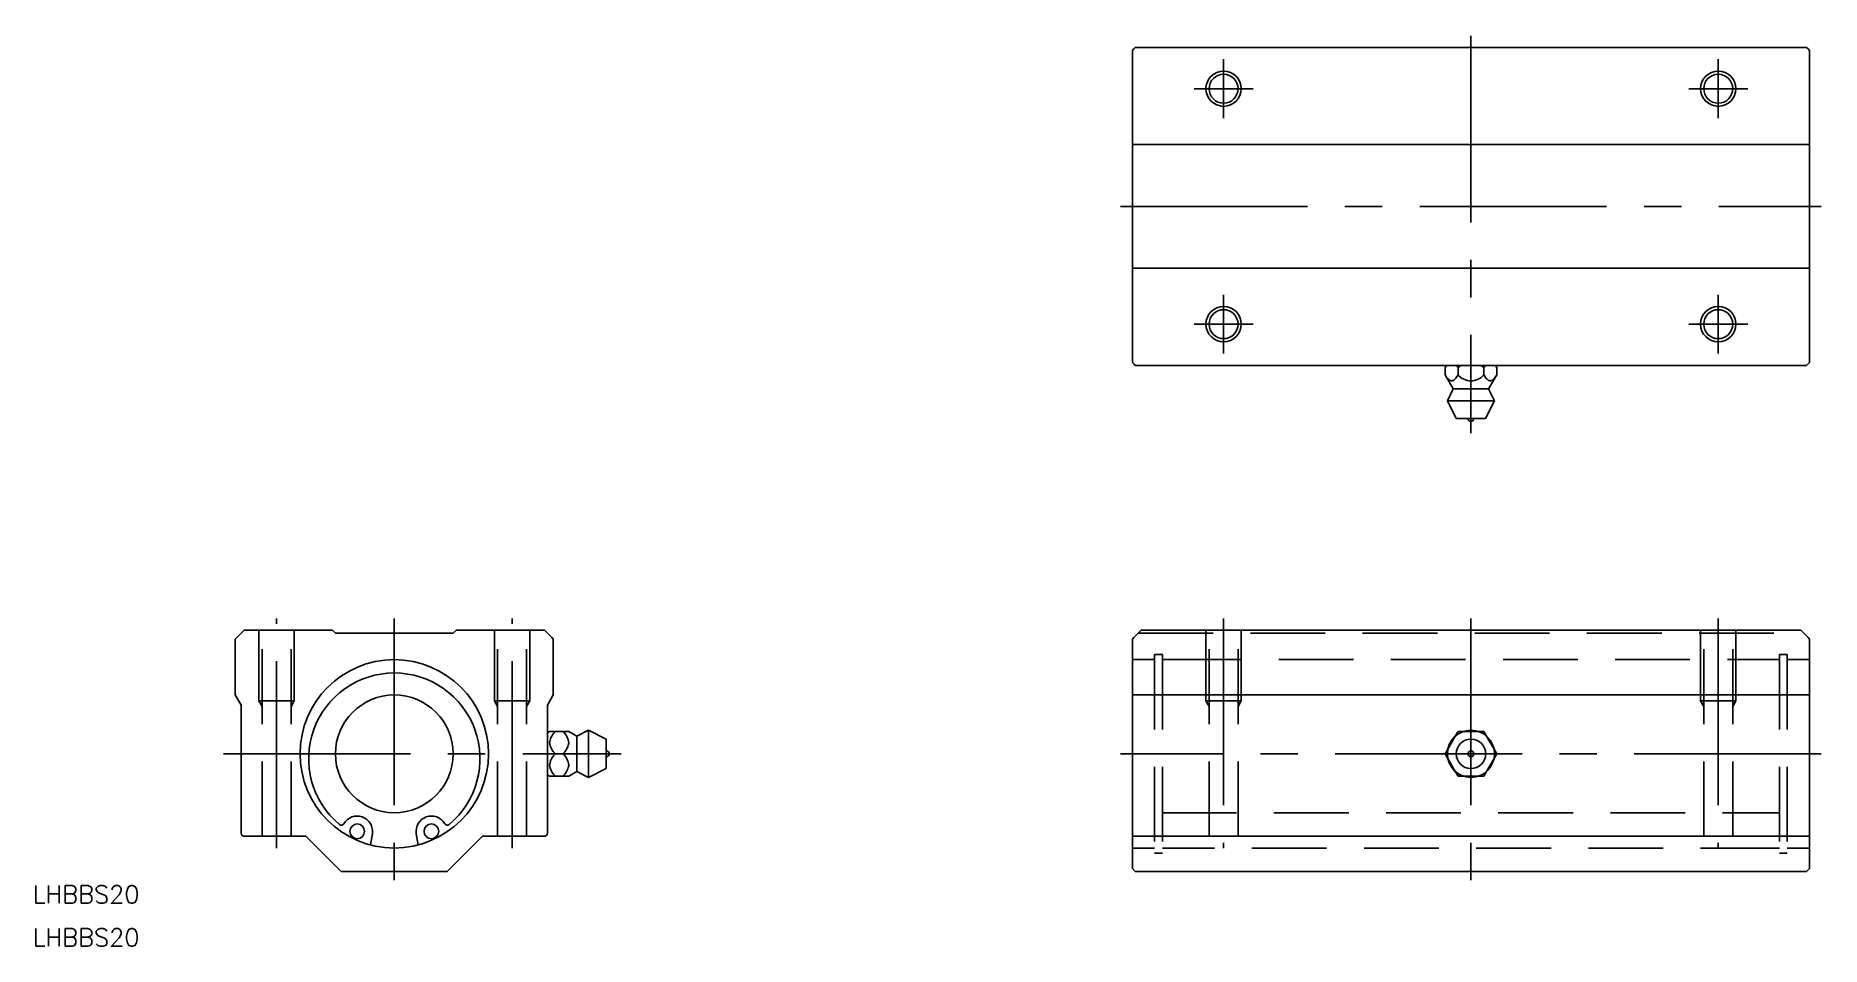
# Model space of a CAD drawing. Extents: x -61 to 242, y -33 to 122.
import ezdxf

# ---------------------------------------------------------------- set-up
doc = ezdxf.new("R2010")
doc.units = 0
doc.linetypes.add('CENTER', pattern=[50.8, 31.75, -6.35, 6.35, -6.35])
doc.linetypes.add('DASHED', pattern=[19.05, 12.7, -6.35])
doc.layers.get('0').update_dxf_attribs({"linetype": 'CONTINUOUS'})
doc.layers.add('CENTER', color=1, linetype='CENTER')
doc.styles.get("Standard").update_dxf_attribs({"font": 'txt.shx', "height": 3, "bigfont": 'bigfont.shx'})

msp = doc.modelspace()

# ---------------------------------------------------------------- linework, layer by layer
at = {"color": 7, "linetype": 'CONTINUOUS'}
for p, q in [((125.59, 119.74), (125.34, 119.49)), ((125.34, 66.49), (125.34, 119.49)), ((125.84, 119.99), (125.59, 119.74)), ((125.84, 119.99), (239.84, 119.99)), ((240.09, 119.74), (239.84, 119.99)), ((240.34, 119.49), (240.09, 119.74)), ((240.34, 119.49), (240.34, 66.49)), ((125.34, 103.49), (240.34, 103.49)), ((125.34, 82.49), (240.34, 82.49)), ((125.34, 66.49), (125.59, 66.24)), ((125.59, 66.24), (125.84, 65.99)), ((125.84, 65.99), (239.84, 65.99)), ((178.69, 65.99), (178.46, 65.6)), ((178.71, 65.99), (178.46, 65.6)), ((178.46, 64.38), (178.46, 65.6)), ((178.46, 64.38), (179.84, 61.99)), ((180.65, 65.6), (180.4, 65.99)), ((181.15, 65.99), (180.65, 65.6)), ((180.65, 64.38), (180.65, 65.6)), ((185.03, 65.6), (184.53, 65.99)), ((185.28, 65.99), (185.03, 65.6)), ((185.03, 64.38), (185.03, 65.6)), ((185.84, 61.99), (187.22, 64.38)), ((187.22, 65.6), (186.97, 65.99)), ((187.22, 65.6), (187, 65.99)), ((187.22, 64.38), (187.22, 65.6)), ((239.84, 65.99), (240.09, 66.24)), ((240.09, 66.24), (240.34, 66.49)), ((179.84, 61.99), (178.84, 59.99)), ((179.17, 63.5), (179.26, 63.44)), ((179.26, 63.44), (179.36, 63.4)), ((179.36, 63.4), (179.47, 63.37)), ((179.47, 63.37), (179.62, 63.37)), ((179.62, 63.37), (179.72, 63.39)), ((179.72, 63.39), (179.82, 63.43)), ((179.82, 63.43), (179.93, 63.49)), ((179.84, 61.99), (185.84, 61.99)), ((179.93, 63.49), (180.05, 63.59)), ((185.74, 63.5), (185.84, 63.44)), ((185.84, 63.44), (185.94, 63.4)), ((186.84, 59.99), (185.84, 61.99)), ((185.94, 63.4), (186.04, 63.37)), ((186.04, 63.37), (186.19, 63.37)), ((186.19, 63.37), (186.29, 63.39)), ((186.29, 63.39), (186.39, 63.43)), ((186.39, 63.43), (186.5, 63.49)), ((186.5, 63.49), (186.63, 63.59)), ((178.84, 59.99), (186.84, 59.99)), ((178.84, 59.99), (180.34, 56.99)), ((185.34, 56.99), (186.84, 59.99)), ((180.34, 56.99), (185.34, 56.99)), ((-26.75, 19.75), (-27, 19.5)), ((-27, 19.5), (-27, 10)), ((-25.5, 21), (-26.75, 19.75)), ((-10.5, 21), (-25.5, 21)), ((-10, 20.5), (-10.5, 21)), ((10, 20.5), (-10, 20.5)), ((10.5, 21), (10, 20.5)), ((25.5, 21), (10.5, 21)), ((26.75, 19.75), (25.5, 21)), ((27, 19.5), (26.75, 19.75)), ((27, 10), (27, 19.5)), ((125.34, 19.5), (125.59, 19.75)), ((125.34, 10.13), (125.34, 19.5)), ((126.84, 21), (125.59, 19.75)), ((126.84, 21), (238.84, 21)), ((240.09, 19.75), (238.84, 21)), ((240.09, 19.75), (240.34, 19.5)), ((240.34, 19.5), (240.34, 10.13)), ((-27, 10), (-26, 8.27)), ((26, 8.27), (27, 10)), ((125.34, 8.4), (125.34, 10.13)), ((125.34, 10), (240.34, 10)), ((240.34, 10.13), (240.34, 8.4)), ((-26, 8.27), (-26, -13.5)), ((26, -13.5), (26, 8.27)), ((125.34, -13.5), (125.34, 8.4)), ((240.34, 8.4), (240.34, -13.5)), ((26, 3.58), (26.37, 3.79)), ((27.39, 3.79), (26.37, 3.79)), ((28.61, 3.79), (27.39, 3.79)), ((29.63, 3.79), (28.61, 3.79)), ((29.63, 3.79), (31, 3)), ((31, 3), (33, 4)), ((33, 4), (33, -4)), ((33, 4), (36, 2.5)), ((180.19, 2.99), (180.65, 3.79)), ((180.65, 3.79), (181.57, 3.79)), ((184.11, 3.79), (185.03, 3.79)), ((185.03, 3.79), (185.49, 2.99)), ((26.37, 1.92), (26.39, 2.09)), ((28.61, 0), (27.39, 0)), ((29.63, 1.88), (29.61, 1.7)), ((31, 3), (31, -3)), ((36, 2.5), (36, -2.5)), ((178.46, 0), (178.92, 0.8)), ((186.76, 0.8), (187.22, 0)), ((187.22, 0), (186.76, -0.8)), ((26.37, -1.88), (26.39, -1.7)), ((29.63, -1.92), (29.61, -2.09)), ((31, -3), (29.62, -3.79)), ((33, -4), (31, -3)), ((36, -2.5), (33, -4)), ((178.92, -0.8), (178.46, 0)), ((180.65, -3.79), (180.19, -2.99)), ((185.49, -2.99), (185.03, -3.79)), ((26.38, -3.79), (26, -3.58)), ((26.38, -3.79), (27.39, -3.79)), ((28.61, -3.79), (27.39, -3.79)), ((28.61, -3.79), (29.62, -3.79)), ((181.58, -3.79), (180.65, -3.79)), ((185.03, -3.79), (184.11, -3.79)), ((-25.5, -14), (-15, -14)), ((-15, -14), (-9, -20)), ((-4.03, -15.48), (-3.73, -13.57)), ((3.73, -13.57), (4.03, -15.48)), ((9, -20), (15, -14)), ((15, -14), (25.5, -14)), ((125.34, -19.5), (125.34, -13.5)), ((125.34, -14), (240.34, -14)), ((240.34, -13.5), (240.34, -19.5)), ((-9, -20), (9, -20)), ((125.34, -19.5), (125.84, -20)), ((125.84, -20), (239.84, -20)), ((240.34, -19.5), (239.84, -20))]:
    msp.add_line(p, q, dxfattribs=at)
at = {"color": 3, "linetype": 'DASHED'}
for p, q in [((-23, 9), (-23, 21)), ((-22.46, -14), (-22.46, 21)), ((-17.54, -14), (-17.54, 21)), ((-17, 21), (-17, 9)), ((17, 9), (17, 21)), ((17.54, -14), (17.54, 21)), ((22.46, -14), (22.46, 21)), ((23, 21), (23, 9)), ((126.34, 20.5), (239.34, 20.5)), ((137.84, 9), (137.84, 21)), ((138.38, -14), (138.38, 21)), ((143.3, -14), (143.3, 21)), ((143.84, 21), (143.84, 9)), ((221.84, 9), (221.84, 21)), ((222.38, -14), (222.38, 21)), ((227.3, -14), (227.3, 21)), ((227.84, 21), (227.84, 9)), ((129.11, 16), (125.34, 16)), ((129.11, 16.85), (129.11, -16.85)), ((129.14, 16.85), (129.11, 16.85)), ((129.14, 16.85), (130.34, 16.85)), ((130.46, 16.85), (130.34, 16.85)), ((130.46, 16.85), (130.46, -16.85)), ((131.14, 16), (130.46, 16)), ((131.14, 16), (234.54, 16)), ((235.22, 16), (234.54, 16)), ((235.22, 16.85), (235.22, -16.85)), ((235.34, 16.85), (235.22, 16.85)), ((235.34, 16.85), (236.57, 16.85)), ((236.57, 16.85), (236.54, 16.85)), ((236.57, 16.85), (236.57, -16.85)), ((240.34, 16), (236.57, 16)), ((-17, 9), (-23, 9)), ((-23, 9), (-22.46, 8.06)), ((-17, 9), (-17.54, 8.06)), ((23, 9), (17, 9)), ((17, 9), (17.54, 8.06)), ((23, 9), (22.46, 8.06)), ((143.84, 9), (137.84, 9)), ((137.84, 9), (138.38, 8.06)), ((143.84, 9), (143.3, 8.06)), ((227.84, 9), (221.84, 9)), ((221.84, 9), (222.38, 8.06)), ((227.84, 9), (227.3, 8.06)), ((181.57, 3.79), (184.11, 3.79)), ((178.92, 0.8), (180.19, 2.99)), ((185.49, 2.99), (186.76, 0.8)), ((180.19, -2.99), (178.92, -0.8)), ((186.76, -0.8), (185.49, -2.99)), ((184.11, -3.79), (181.58, -3.79)), ((130.34, -10), (235.34, -10)), ((125.34, -16), (129.11, -16)), ((129.11, -16.85), (130.46, -16.85)), ((130.46, -16), (131.14, -16)), ((234.54, -16), (131.14, -16)), ((234.54, -16), (235.22, -16)), ((235.22, -16.85), (236.57, -16.85)), ((236.57, -16), (240.34, -16))]:
    msp.add_line(p, q, dxfattribs=at)
at = {"color": 3, "linetype": 'CONTINUOUS'}
for centre in [(140.84, 112.99), (224.84, 112.99), (140.84, 72.99), (224.84, 72.99)]:
    msp.add_circle(centre, 3, dxfattribs=at)
at = {"color": 7, "linetype": 'CONTINUOUS'}
for centre, radius in [((140.84, 112.99), 2.46), ((224.84, 112.99), 2.46), ((140.84, 72.99), 2.46), ((224.84, 72.99), 2.46), ((0, 0), 16), ((0, 0), 10), ((182.84, 0), 4), ((182.84, 0), 2.5), ((-6.3, -13.17), 1.25), ((6.3, -13.17), 1.25)]:
    msp.add_circle(centre, radius, dxfattribs=at)
for centre, radius, start, end in [((180.88, 65.61), 2.72, 206.7755, 230.8075), ((177.83, 65.88), 3.19, 314.1216, 331.9963), ((182.84, 66.23), 2.87, 220.203, 319.7725), ((187.46, 65.6), 2.72, 206.7755, 230.8075), ((184.4, 65.88), 3.19, 314.1233, 332.0097), ((182.84, 56.99), 0.5, 180, 0), ((0, -0.82), 14.55, 309.7654, 230.2346), ((29.31, 1.51), 2.98, 130.0908, 168.8076), ((26.82, 1.61), 2.82, 5.3442, 50.5314), ((29.18, 2.18), 2.82, 185.3442, 230.5314), ((29.31, -2.28), 2.98, 130.0821, 168.8375), ((26.69, 2.28), 2.98, 310.0908, 348.8076), ((26.82, -2.18), 2.82, 5.3442, 50.5314), ((36, 0), 0.5, 270, 90), ((182.84, 0), 0.5, 90, 0), ((182.84, 0), 0.5, 0, 90), ((29.19, -1.61), 2.83, 185.3805, 230.5395), ((26.69, -1.51), 2.98, 310.0738, 348.8053), ((-8.99, -11.62), 0.5, 230.2346, 330.0163), ((-6.3, -13.17), 2.6, 351.18, 150.0163), ((6.3, -13.17), 2.6, 29.9837, 188.82), ((8.99, -11.62), 0.5, 209.9837, 309.7654), ((-25.5, -13.5), 0.5, 180, 270), ((25.5, -13.5), 0.5, 270, 360)]:
    msp.add_arc(centre, radius, start, end, dxfattribs=at)
at = {"layer": 'CENTER', "color": 1, "linetype": 'CENTER'}
for p, q in [((182.84, 121.99), (182.84, 54.49)), ((140.84, 117.99), (140.84, 107.99)), ((224.84, 117.99), (224.84, 107.99)), ((135.84, 112.99), (145.84, 112.99)), ((219.84, 112.99), (229.84, 112.99)), ((123.34, 92.99), (242.34, 92.99)), ((140.84, 77.99), (140.84, 67.99)), ((224.84, 77.99), (224.84, 67.99)), ((135.84, 72.99), (145.84, 72.99)), ((219.84, 72.99), (229.84, 72.99)), ((-20, -16), (-20, 23)), ((0, 23), (0, -22)), ((20, -16), (20, 23)), ((140.84, 23), (140.84, -16)), ((182.84, 23), (182.84, -22)), ((224.84, 23), (224.84, -16)), ((-29, 0), (38.5, 0)), ((242.34, 0), (123.34, 0))]:
    msp.add_line(p, q, dxfattribs=at)

# ---------------------------------------------------------------- texts
at = {"color": 7, "linetype": 'CONTINUOUS'}
for p in [(-61.41, -25.38), (-61.41, -32.7)]:
    msp.add_text('LHBBS20', height=3, dxfattribs=at).set_placement(p)

doc.saveas('drawing.dxf')
